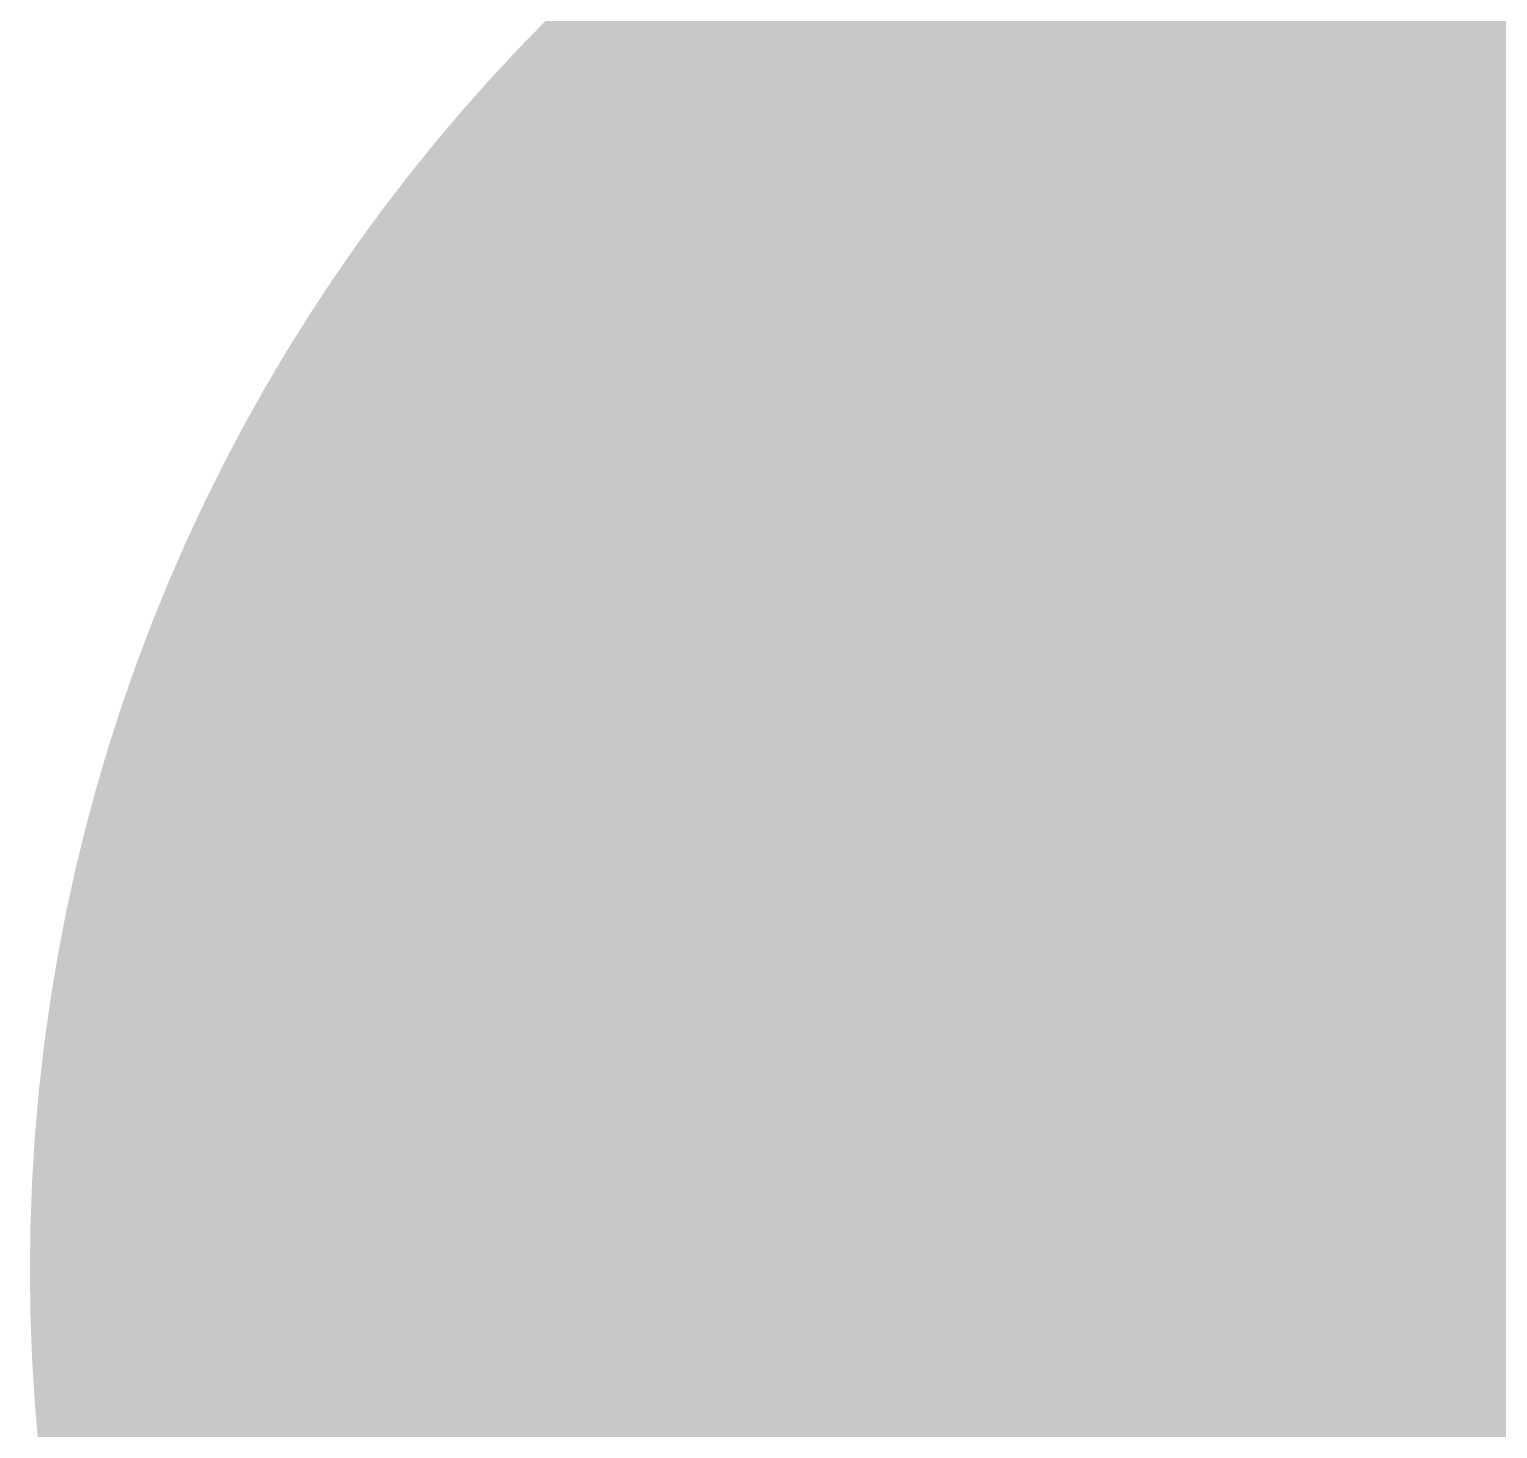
# Model space of a CAD drawing. Header units: inches. Extents: x 22 to 371, y 55 to 284.
# Drawn here: x 39.3239 to 39.6568, y 168.3552 to 168.6724 of the extents above; entities that cross this region are included whole.
import ezdxf

# ---------------------------------------------------------------- set-up
doc = ezdxf.new("R2010")
doc.units = ezdxf.units.IN
for name, color, linetype in [('Bottom Layer', 5, 'Continuous'), ('Bottom Solder', 6, 'Continuous'), ('Drill Drawing', 1, 'Continuous'), ('Layer 1', 16, 'Continuous'), ('Layer 2', 76, 'Continuous'), ('Top Layer', 1, 'Continuous'), ('Top Solder', 216, 'Continuous'), ('Via Holes', 16, 'Continuous')]:
    doc.layers.add(name, color=color, linetype=linetype)

msp = doc.modelspace()

# ---------------------------------------------------------------- hatches: boundary and pattern name
at = {"layer": 'Bottom Layer'}
h = msp.add_hatch(color=5, dxfattribs=at)
edge = h.paths.add_edge_path()
edge.add_arc((39.7256, 168.3911), 0.3, 0, 360)
at = {"layer": 'Bottom Solder'}
h = msp.add_hatch(color=6, dxfattribs=at)
edge = h.paths.add_edge_path()
edge.add_arc((39.7256, 168.3911), 0.4016, 0, 360)
at = {"layer": 'Layer 1'}
h = msp.add_hatch(color=16, dxfattribs=at)
edge = h.paths.add_edge_path()
edge.add_arc((39.7256, 168.3911), 0.3, 0, 360)
at = {"layer": 'Layer 2'}
h = msp.add_hatch(color=76, dxfattribs=at)
edge = h.paths.add_edge_path()
edge.add_arc((39.7256, 168.3911), 0.3, 0, 360)
at = {"layer": 'Top Layer'}
h = msp.add_hatch(color=1, dxfattribs=at)
edge = h.paths.add_edge_path()
edge.add_arc((39.7256, 168.3911), 0.3, 0, 360)
at = {"layer": 'Top Solder'}
h = msp.add_hatch(color=216, dxfattribs=at)
edge = h.paths.add_edge_path()
edge.add_arc((39.7256, 168.3911), 0.4016, 0, 360)
at = {"layer": 'Via Holes'}
h = msp.add_hatch(color=7, dxfattribs=at)
edge = h.paths.add_edge_path()
edge.add_arc((39.7256, 168.3911), 0.15, 0, 360)

# ---------------------------------------------------------------- linework, layer by layer
at = {"layer": 'Drill Drawing'}
for points in [[(39.4716, 168.6451, 0.0508, 0.0508, 0), (39.7256, 168.5181, 0.0508, 0.0508, 0)], [(39.4716, 168.6451, 0.0508, 0.0508, 0), (39.5986, 168.3911, 0.0508, 0.0508, 0)], [(39.4716, 168.1371, 0.0508, 0.0508, 0), (39.5986, 168.3911, 0.0508, 0.0508, 0)]]:
    msp.add_lwpolyline(points, format="xyseb", dxfattribs=at)
for points in [[(39.4589, 168.6451, 0.0254, 0.0254, 1), (39.4843, 168.6451, 0.0254, 0.0254, 1)], [(39.4589, 168.6451, 0.0254, 0.0254, 1), (39.4843, 168.6451, 0.0254, 0.0254, 1)], [(39.5859, 168.3911, 0.0254, 0.0254, 1), (39.6113, 168.3911, 0.0254, 0.0254, 1)], [(39.5859, 168.3911, 0.0254, 0.0254, 1), (39.6113, 168.3911, 0.0254, 0.0254, 1)]]:
    msp.add_lwpolyline(points, format="xyseb", close=True, dxfattribs=at)

doc.saveas('drawing.dxf')
